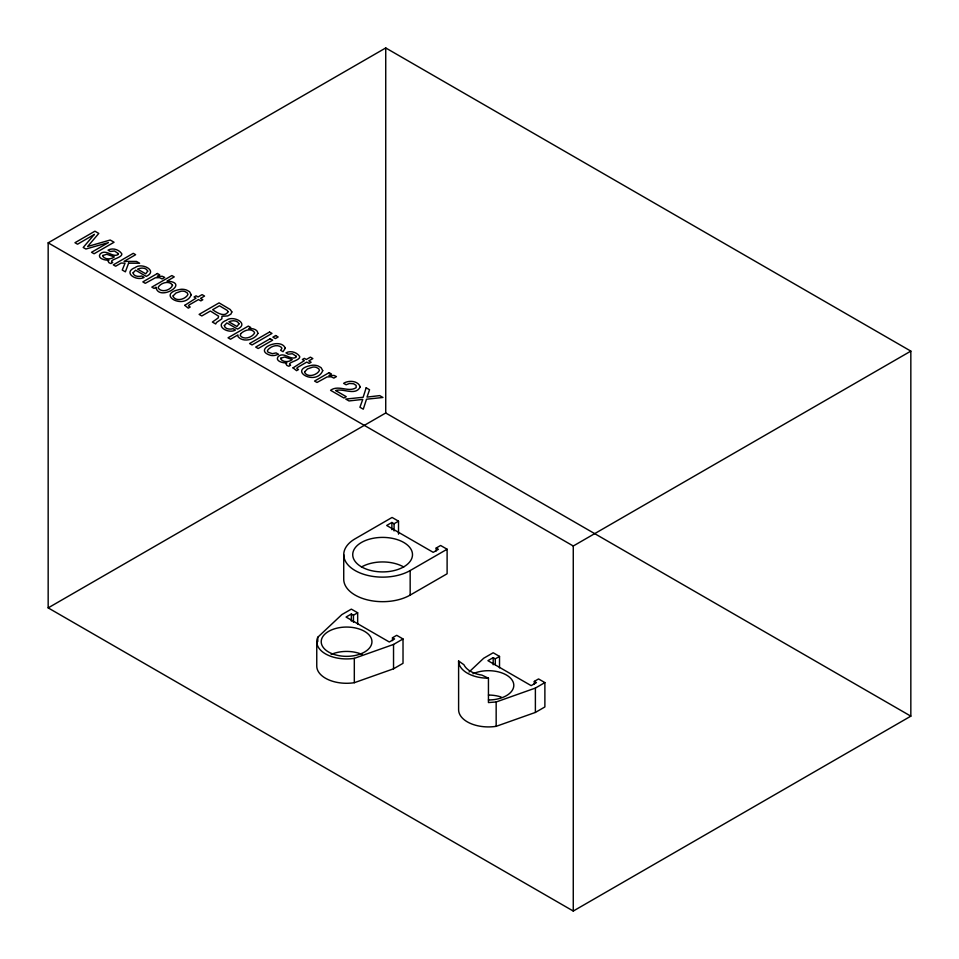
<?xml version="1.0" encoding="UTF-8"?>
<svg xmlns="http://www.w3.org/2000/svg" width="959" height="959" viewBox="0 0 959 959"><rect width="100%" height="100%" fill="white"/><g stroke="black" fill="none" stroke-linecap="round" stroke-linejoin="round"><path stroke-width="1.44" d="M317.777 641.547L317.777 637.244L341.848 614.599L351.342 609.121L357.671 612.777L357.671 624.237M469.047 672.019L483.696 658.234L493.19 652.755L499.519 656.412L499.519 667.872M48.166 242.843L385.734 47.95L910.834 351.114L910.834 716.157L573.266 911.05L48.166 607.886L48.166 242.843L573.266 546.007L910.834 351.114M48.166 607.886L385.734 412.993L910.834 716.157M398.512 534.163L398.512 521.169L394.077 523.734L391.883 522.463L386.681 525.472L433.204 552.336L438.407 549.327L436.177 548.045L436.177 550.934M436.177 548.045L440.613 545.479L447.11 549.231L447.11 573.77L410.164 595.095A38.911 22.465 0 0 1 367.753 599.962A38.911 22.465 0 0 1 343.73 579.212L343.73 554.674M398.512 521.169L392.075 517.452L355.13 538.79A38.911 22.465 0 0 0 355.13 570.557A38.911 22.465 0 0 0 410.164 570.557L447.11 549.231M357.671 612.777L353.451 615.21L351.342 614L346.067 617.045L389.318 642.003L394.593 638.958L392.483 637.747L392.483 640.612M392.483 637.747L396.702 635.314L403.02 638.958L403.02 663.316L393.538 668.807L354.315 682.7A29.837 17.226 0 0 1 316.758 666.061L316.758 641.703M317.777 637.244A29.837 17.226 0 0 0 354.315 658.342L393.538 644.448L403.02 638.958M499.519 656.412L495.3 658.845L493.19 657.622L487.915 660.667L531.166 685.637L536.441 682.592L534.331 681.381L534.331 684.246M534.331 681.381L538.55 678.936L544.88 682.592L544.88 706.951L535.386 712.429L496.163 726.335A29.837 17.226 0 0 1 458.606 709.696L458.606 660.979L463.952 664.767A25.354 14.637 0 0 0 481.886 675.112L488.443 678.205L488.443 702.563L496.163 701.976L535.386 688.071L544.88 682.592M573.266 546.007L573.266 911.05M535.386 688.071L535.386 712.429M496.163 701.976L496.163 726.335M495.3 658.845L495.3 664.575M493.19 657.622L493.19 664.791M410.164 570.557L410.164 595.095M394.077 523.734L394.077 530.95M393.538 644.448L393.538 668.807M391.883 522.463L391.883 529.68M385.734 47.95L385.734 412.993M354.315 658.342L354.315 682.7M353.451 615.21L353.451 622.379M351.342 614L351.342 621.156M361.483 566.997A29.873 17.25 0 0 1 403.739 566.997M473.003 673.721A25.354 14.637 0 0 1 512.454 680.626A25.354 14.637 0 0 1 488.443 699.974M488.443 695.047A25.354 14.637 0 0 1 501.125 697.013M488.443 678.205A29.837 17.226 0 0 1 458.606 660.979M331.155 654.446A25.354 14.637 0 0 1 362.034 654.446M285.279 348.237L283.013 351.689L280.639 350.311L281.886 348.453L281.538 347.482C277.451 343.754 270.486 346.247 267.597 350.275A4.244 2.445 0 0 0 268.172 352.229L272.344 353.679L276.132 352.912L278.506 354.291L275.281 355.321A7.061 4.076 0 0 1 270.774 355.393C251.821 349.903 280.903 336.681 285.279 348.237M184.739 305.358L188.276 308.139L190.206 307.024L188.503 305.921L189.007 305.034L198.513 299.556L200.839 300.898L202.828 299.735L200.503 298.393L204.567 296.055L202.097 294.629L198.033 296.966L196.068 295.828L194.066 296.99L196.032 298.129L184.739 305.358M293.022 367.872L296.571 370.665L298.501 369.551L296.799 368.448L297.302 367.561L306.808 362.07L309.122 363.413L311.124 362.262L308.798 360.92L312.862 358.57L310.392 357.144L306.329 359.493L304.351 358.354L302.361 359.505L304.327 360.644L293.022 367.872M133.073 272.871C133.517 276.528 138.863 276.923 141.716 275.988L144.114 277.379C136.705 281.646 122.093 272.548 135.255 267.525C141.584 262.322 158.475 270.762 146.248 276.384L135.591 270.222L133.073 272.871M224.358 325.581C224.79 329.225 230.136 329.62 232.989 328.685L235.399 330.076C227.978 334.343 213.366 325.245 226.528 320.222C232.857 315.02 249.748 323.459 237.532 329.081L226.863 322.919L224.358 325.581M118.365 253.608L118.293 254.411C112.922 258.307 105.946 248.381 100.215 253.919C96.751 258.498 105.682 260.632 108.954 260.117L108.031 261.148L108.978 262.718L110.908 263.557L112.706 262.502C107.444 260.045 121.481 258.151 121.829 254.339L121.697 253.62C118.832 249.508 112.563 247.554 108.067 250.155L110.345 251.474L114.481 251.006L118.365 253.608M296.283 356.316L296.211 357.132C290.841 361.028 283.864 351.09 278.134 356.64C274.658 361.219 283.6 363.353 286.873 362.838L285.95 363.857L286.897 365.439L288.827 366.266L290.625 365.223C285.362 362.766 299.4 360.872 299.747 357.06L299.616 356.34C296.751 352.229 290.481 350.275 285.986 352.876L288.263 354.195L292.399 353.727L296.283 356.316M173.171 295.816L173.088 296.547C176.168 302.037 185.638 299.28 187.976 294.449L187.197 292.843L185.003 291.548A4.711 2.721 0 0 0 181.179 291.2L176.036 292.986L173.171 295.816M304.686 371.744L304.59 372.464C307.671 377.966 317.141 375.209 319.479 370.366L318.712 368.759L316.506 367.477A4.711 2.721 0 0 0 312.682 367.117L307.539 368.915L304.686 371.744M231.874 311.927L230.915 314.096L227.691 315.943L221.925 316.242L221.877 318.832L216.494 322.5L215.691 323.974L212.371 322.056L218.196 317.944L218.592 316.182L210.381 311.016L201.81 315.955L199.112 314.396L219.072 302.876L230.232 309.505L231.874 311.927M172.524 285.303C170.642 290.169 161.771 293.01 158.283 288.168L158.235 287.28C160.668 282.737 169.587 280.124 172.524 285.303M155.957 287.34C158.631 302.109 191.045 282.593 167.01 281.095L174.25 276.911L171.877 275.545L151.834 287.113L154.099 288.407L155.957 287.34M191.237 294.725C184.512 311.04 154.159 293.418 181.179 289.27A8.499 4.903 0 0 1 186.729 290.121L189.594 291.74L191.237 294.725M322.739 370.654C316.026 386.968 285.662 369.335 312.682 365.187A8.499 4.903 0 0 1 318.232 366.038L321.097 367.669L322.739 370.654M102.877 255.466L102.733 256.209C105.226 259.805 111.112 259.529 114.313 256.892L106.797 254.279L102.877 255.466M280.795 358.187L280.651 358.93C283.145 362.526 289.031 362.25 292.231 359.613L284.715 357L280.795 358.187M147.722 271.157L145.684 273.806L137.593 269.143C140.661 267.561 146.271 267.309 147.722 271.157M238.995 323.854L236.957 326.504L228.877 321.84C231.934 320.258 237.544 320.006 238.995 323.854M228.074 311.771C224.778 317.932 216.362 312.346 212.634 309.709L219.455 305.777L227.199 310.368L228.074 311.771M360.212 386.945C355.585 396.235 343.226 388.023 335.614 390.541L346.247 396.678L343.933 398.009L330.567 390.301C338.479 384.487 348.573 392.794 356.185 387.628L356.149 385.398L353.595 383.768L349.496 383.456L346.091 384.763L343.61 383.324C348.585 380.076 358.234 380.579 360.212 386.945M257.947 333.348C254.818 340.025 242.927 342.723 237.976 336.573L237.928 334.919L230.496 339.222L228.038 337.808L248.333 326.084L250.719 327.463L248.789 328.577C252.181 328.266 257.659 329.141 257.947 333.348M366.17 387.796L363.137 397.278L345.755 399.064L349.016 400.946L362.754 399.4L359.925 407.251L363.281 409.181L366.494 399.22L382.929 397.47L379.704 395.611L367.009 397.098L369.551 389.75L366.17 387.796M128.602 263.174L125.377 271.829L122.249 270.03L125.054 263.162L121.122 263.066L115.655 266.218L113.306 264.864L133.277 253.332L135.627 254.698L124.035 261.387L136.49 261.435L139.618 263.245L128.602 263.174M240.601 333.852L240.253 335.602C243.826 340.205 251.881 337.58 254.495 333.205L254.471 332.317C251.102 327.702 243.874 330.376 240.601 333.852M94.306 234.452L83.205 247.482L85.878 249.028L108.415 242.591L91.525 252.289L94.09 253.763L114.061 242.243L110.225 240.026L87.653 246.487L98.789 233.433L94.917 231.191L74.958 242.723L77.535 244.209L94.306 234.452M157.384 273.507L142.831 281.91L145.277 283.313L155.358 277.786L159.482 277.654L162.143 278.925L164.72 277.439L162.371 276.312L157.192 276.3L159.709 274.837L157.384 273.507M269.551 332.018L249.58 343.538L252.037 344.952L271.996 333.42L269.551 332.018M270.186 338.707L255.705 347.074L258.187 348.513L272.68 340.145L270.186 338.707M275.665 335.542L272.895 337.148L275.377 338.575L278.158 336.981L275.665 335.542M329.117 372.655L314.564 381.059L317.009 382.461L327.091 376.935L331.215 376.803L333.876 378.086L336.453 376.587L334.104 375.46L328.925 375.448L331.442 373.998L329.117 372.655M361.483 566.853A29.873 17.25 0 0 0 411.471 559.121A29.873 17.25 0 0 0 374.885 537.987A29.873 17.25 0 0 0 361.483 566.853M333.912 654.386A25.354 14.637 0 0 0 371.948 641.703A25.354 14.637 0 0 0 333.912 629.02A25.354 14.637 0 0 0 333.912 654.386"/></g></svg>
